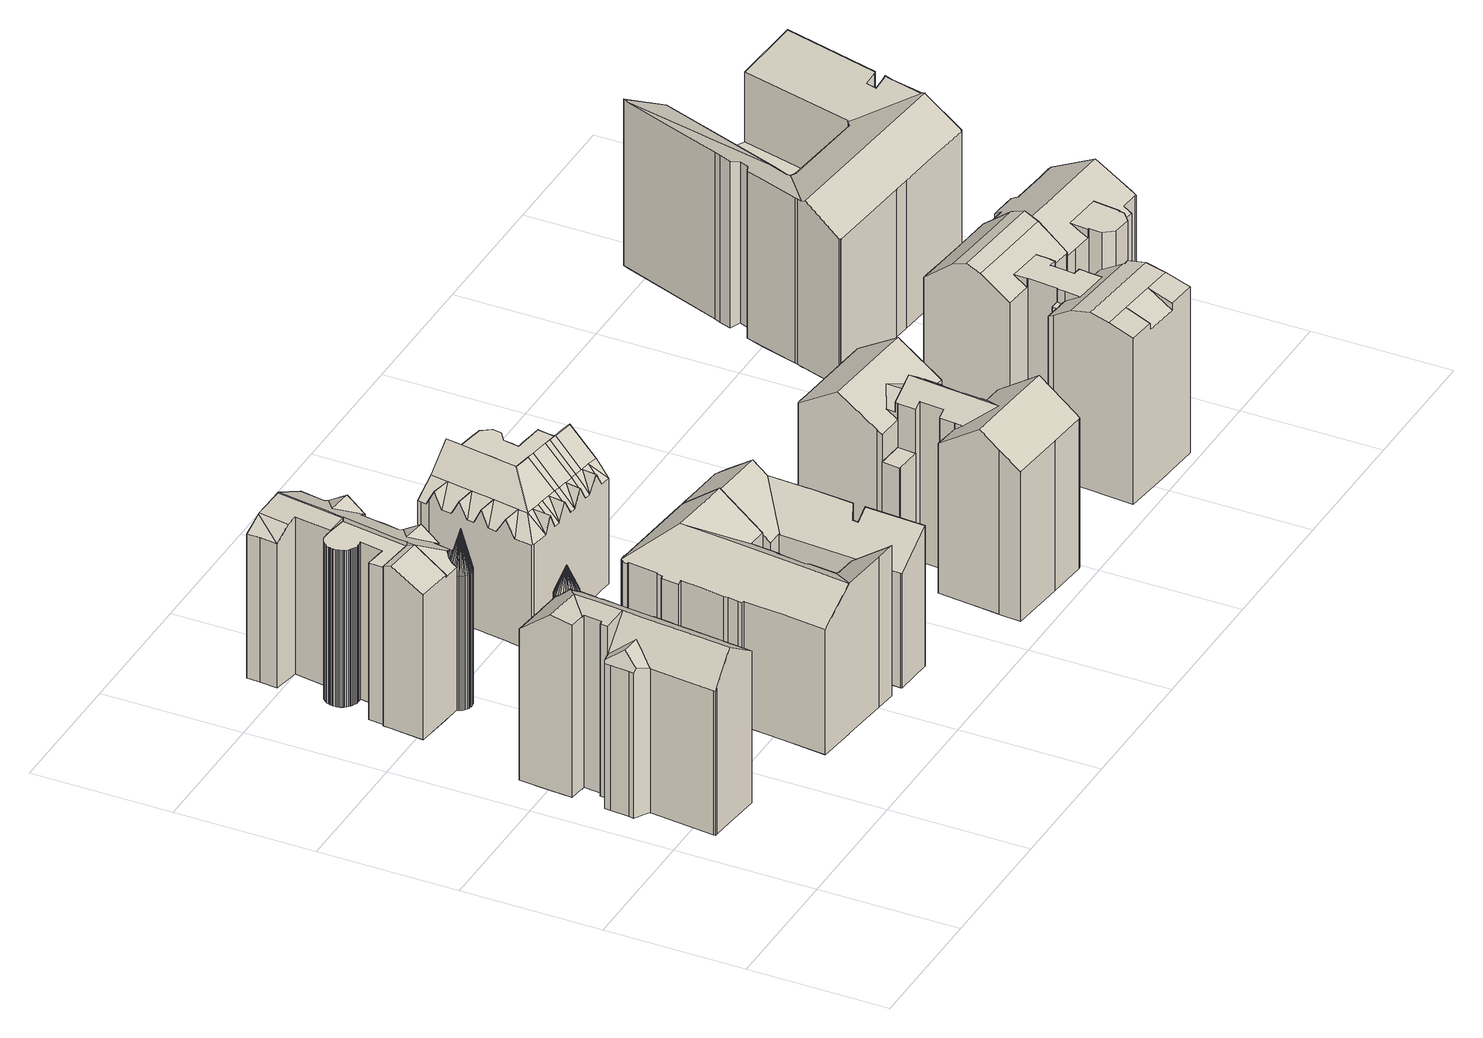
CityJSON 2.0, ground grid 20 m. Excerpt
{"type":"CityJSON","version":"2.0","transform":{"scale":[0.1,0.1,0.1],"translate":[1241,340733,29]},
"CityObjects":{
"building1":{"type":"Building","children":["building1-1","building1-2"]},
"building1-1":{"type":"BuildingPart","attributes":{"measuredHeight":26.76,"roofType":"KEGELDACH","HoeheDach":"59","NiedrigsteTraufeDesGebaeudes":"55","Blattnummer":"102081","HoeheGrund":"33"},"parents":["building1"],"geometry":[{"type":"Solid","lod":"2","boundaries":[[[[0,1,2,3,4,5,6,7,8,9,10,11,12,13,14,15,16,17,18,19,20,21,22,23,24,25,26,27,28,29,30,31,32,33,34,35,36,37,38,39,40,41,42,43,44,45,46,47]],[[48,49,1,0]],[[50,49,48]],[[49,51,2,1]],[[50,51,49]],[[51,52,3,2]],[[50,52,51]],[[52,53,4,3]],[[50,53,52]],[[53,54,5,4]],[[50,54,53]],[[54,55,6,5]],[[50,55,54]],[[55,56,7,6]],[[50,56,55]],[[56,57,8,7]],[[50,57,56]],[[57,58,9,8]],[[50,58,57]],[[58,59,10,9]],[[50,59,58]],[[59,60,11,10]],[[50,60,59]],[[60,61,12,11]],[[50,61,60]],[[61,62,13,12]],[[50,62,61]],[[62,63,14,13]],[[50,63,62]],[[63,64,15,14]],[[50,64,63]],[[64,65,16,15]],[[50,65,64]],[[65,66,17,16]],[[50,66,65]],[[66,67,18,17]],[[50,67,66]],[[67,68,19,18]],[[50,68,67]],[[68,69,20,19]],[[50,69,68]],[[69,70,21,20]],[[50,70,69]],[[70,71,22,21]],[[50,71,70]],[[71,72,23,22]],[[50,72,71]],[[72,73,24,23]],[[50,73,72]],[[73,74,25,24]],[[50,74,73]],[[74,75,26,25]],[[50,75,74]],[[75,76,27,26]],[[50,76,75]],[[76,77,28,27]],[[50,77,76]],[[77,78,29,28]],[[50,78,77]],[[78,79,30,29]],[[50,79,78]],[[79,80,31,30]],[[50,80,79]],[[80,81,32,31]],[[50,81,80]],[[81,82,33,32]],[[50,82,81]],[[82,83,34,33]],[[50,83,82]],[[83,84,35,34]],[[50,84,83]],[[84,85,36,35]],[[50,85,84]],[[85,86,37,36]],[[50,86,85]],[[86,87,38,37]],[[50,87,86]],[[87,88,39,38]],[[50,88,87]],[[88,89,40,39]],[[50,89,88]],[[89,90,41,40]],[[50,90,89]],[[90,91,42,41]],[[50,91,90]],[[91,92,43,42]],[[50,92,91]],[[92,93,44,43]],[[50,93,92]],[[93,94,45,44]],[[50,94,93]],[[94,95,46,45]],[[50,95,94]],[[95,96,47,46]],[[50,96,95]],[[96,48,0,47]],[[50,48,96]]]]}]},
"building1-2":{"type":"BuildingPart","attributes":{"measuredHeight":26.42,"roofType":"SATTELDACH","HoeheDach":"59","NiedrigsteTraufeDesGebaeudes":"54","Blattnummer":"102081","HoeheGrund":"33"},"parents":["building1"],"geometry":[{"type":"Solid","lod":"2","boundaries":[[[[97,98,99,100,101,102,103]],[[104,103,102,105]],[[105,102,101,106]],[[106,101,100,107]],[[108,109,110,111]],[[112,113,109,108]],[[114,115,116,117,118]],[[118,117,119,120]],[[121,116,115]],[[122,123,124,125]],[[126,127,128,129]],[[129,128,130,131]],[[132,133,134,135]],[[135,134,136,137]],[[137,136,138,139]],[[139,138,140,141]],[[141,140,142,143]],[[144,145,146,147]],[[14,148,149,13]],[[13,149,150,12]],[[12,150,151,11]],[[11,151,152,10]],[[10,152,153,9]],[[9,153,154,8]],[[7,155,156,6]],[[6,156,157,5]],[[5,157,158,4]],[[4,158,159,3]],[[3,159,160,2]],[[2,160,161,1]],[[1,161,162,0]],[[130,128,127,163,142,140,138,136,134,133,164,165,146,145,166,162,161,160,159,158,157,156,155,167,168,121,169,170,171]],[[172,173,132,135,137,139,141,143,174,126,129,131,175,112,108,111,176,177,178,179,104,105,106,107,180,114,118,120,181,182,183,184,185,186,187,188,122,125,189,14,13,12,11,10,9,8,7,6,5,4,3,2,1,0,190,144,147]],[[113,171,170,169,121,115,191,192,193,110,109]],[[194,167,155,154,153,152,151,150,149,148,195,124,123,196,197,198]],[[100,99,115,114,180,107]],[[179,178,177,199,200,97,103,104]],[[184,183,182,201,202,203,204,185]],[[110,193,192,199,177,176,111]],[[132,173,172,147,146,165,164,133]],[[155,7,8,154]],[[144,190,0,162,166,145]],[[126,174,143,142,163,127]],[[195,148,14,189,125,124]],[[119,205,201,182,181,120]],[[196,123,122,188,187,197]],[[175,131,130,171,113,112]],[[204,198,197,187,186,185]],[[121,168,167,202,201,205,119,117,116]],[[203,202,167,194,198,204]],[[98,206,191,115,99]],[[200,199,192,191,206,98,97]]]]}]},
"building2":{"type":"Building","children":["building2-1","building2-2","building2-3","building2-4"]},
"building2-1":{"type":"BuildingPart","attributes":{"measuredHeight":26.18,"roofType":"KEGELDACH","HoeheDach":"58","NiedrigsteTraufeDesGebaeudes":"52","Blattnummer":"102081","HoeheGrund":"32"},"parents":["building2"],"geometry":[{"type":"Solid","lod":"2","boundaries":[[[[207,208,209,210,211,212,213,214,215,216,217,218,219,220,221,222,223,224,225,226,227,228,229,230,231,232,233,234,235,236,237,238,239,240,241,242,243,244,245,246,247,248,249]],[[250,251,208,207]],[[252,251,250]],[[251,253,209,208]],[[252,253,251]],[[253,254,210,209]],[[252,254,253]],[[254,255,211,210]],[[252,255,254]],[[255,256,212,211]],[[252,256,255]],[[256,257,213,212]],[[252,257,256]],[[257,258,214,213]],[[252,258,257]],[[258,259,215,214]],[[252,259,258]],[[259,260,216,215]],[[252,260,259]],[[260,261,217,216]],[[252,261,260]],[[261,262,218,217]],[[252,262,261]],[[262,263,219,218]],[[252,263,262]],[[263,264,220,219]],[[252,264,263]],[[264,265,221,220]],[[252,265,264]],[[265,266,222,221]],[[252,266,265]],[[266,267,223,222]],[[252,267,266]],[[267,268,224,223]],[[252,268,267]],[[268,269,225,224]],[[252,269,268]],[[269,270,226,225]],[[252,270,269]],[[270,271,227,226]],[[252,271,270]],[[271,272,228,227]],[[252,272,271]],[[272,273,229,228]],[[252,273,272]],[[273,274,230,229]],[[252,274,273]],[[274,275,231,230]],[[252,275,274]],[[275,276,232,231]],[[252,276,275]],[[276,277,233,232]],[[252,277,276]],[[277,278,234,233]],[[252,278,277]],[[278,279,235,234]],[[252,279,278]],[[279,280,236,235]],[[252,280,279]],[[280,281,237,236]],[[252,281,280]],[[281,282,238,237]],[[252,282,281]],[[282,283,239,238]],[[252,283,282]],[[283,284,240,239]],[[252,284,283]],[[284,285,241,240]],[[252,285,284]],[[285,286,242,241]],[[252,286,285]],[[286,287,243,242]],[[252,287,286]],[[287,288,244,243]],[[252,288,287]],[[288,289,245,244]],[[252,289,288]],[[289,290,246,245]],[[252,290,289]],[[290,291,247,246]],[[252,291,290]],[[291,292,248,247]],[[252,292,291]],[[292,293,249,248]],[[252,293,292]],[[293,250,207,249]],[[252,250,293]]]]}]},
"building2-2":{"type":"BuildingPart","attributes":{"measuredHeight":24.46,"roofType":"SATTELDACH","HoeheDach":"57","NiedrigsteTraufeDesGebaeudes":"54","Blattnummer":"102081","HoeheGrund":"32"},"parents":["building2"],"geometry":[{"type":"Solid","lod":"2","boundaries":[[[[294,295,296,297]],[[295,298,299,296]],[[300,301,302,303,304,305,306,307,308,295,309]],[[310,311,312]],[[313,314,310,312]],[[315,316,317,318]],[[319,315,318]],[[295,294,309]],[[320,307,306,321]],[[321,306,305,322]],[[322,305,304,323]],[[323,304,303,324]],[[324,303,302,325]],[[325,302,301,326]],[[326,301,300,327]],[[295,328,298]],[[329,330,331,332]],[[332,331,333,334]],[[334,333,335,336]],[[336,335,337,338]],[[338,337,339,340]],[[341,342,343,344]],[[345,319,346,347]],[[348,349,350,351]],[[352,345,347,353,341,344,354,355,356,357,358,359,360,361,329,332,334,336,338,340,362,320,321,322,323,324,325,326,327,363,364,365,366,367,368,369,370,371,372,373,374,348,351,375,376,377,378]],[[379,380,381,382,349,348,374,373,372,371]],[[308,339,337,335,333,331,330,383,384,313,312,311,385,386,343,342,387,346,319,318,317,388,389,350,349,382,381,380,379,390,391,392,328,295]],[[392,391,390,379,371,370,369,368]],[[319,345,352,378,316,315]],[[314,358,357,356,311,310]],[[317,316,378,377,376,388]],[[376,375,351,350,389,388]],[[341,353,347,346,387,342]],[[311,356,355,385]],[[355,354,344,343,386,385]],[[329,361,360,384,383,330]],[[359,358,314,313,384,360]],[[320,362,340,339,308,307]],[[298,328,392,368,367,366,299]],[[363,327,300,309,294,297,364]],[[297,296,299,366,365,364]]]]}]},
"building2-3":{"type":"BuildingPart","attributes":{"measuredHeight":23.59,"roofType":"FLACHDACH","HoeheDach":"56","NiedrigsteTraufeDesGebaeudes":"56","Blattnummer":"102081","HoeheGrund":"33"},"parents":["building2"],"geometry":[{"type":"Solid","lod":"2","boundaries":[[[[393,394,395,396,397,398,399,400,401,402,403,404,405,406,407,408,409,410,411,412,413,414,415,416,417,418,419,420,421,422,423,424,425,426,427,428,429,430,431,432,433,434,435,436,437]],[[438,439,440,441,442,443,444,445,446,447,448,449,450,451,452,453,454,455,456,457,458,459,460,461,462,463,464,465,466,467,468,469,470,471,472,473,474,475,476,477,478,479,480,481,482]],[[482,481,394,393]],[[481,480,395,394]],[[480,479,396,395]],[[479,478,397,396]],[[478,477,398,397]],[[477,476,399,398]],[[476,475,400,399]],[[475,474,401,400]],[[474,473,402,401]],[[473,472,403,402]],[[472,471,404,403]],[[471,470,405,404]],[[470,469,406,405]],[[469,468,407,406]],[[468,467,408,407]],[[467,466,409,408]],[[466,465,410,409]],[[465,464,411,410]],[[464,463,412,411]],[[463,462,413,412]],[[462,461,414,413]],[[461,460,415,414]],[[460,459,416,415]],[[459,458,417,416]],[[458,457,418,417]],[[457,456,419,418]],[[456,455,420,419]],[[455,454,421,420]],[[454,453,422,421]],[[453,452,423,422]],[[452,451,424,423]],[[451,450,425,424]],[[450,449,426,425]],[[449,448,427,426]],[[448,447,428,427]],[[447,446,429,428]],[[446,445,430,429]],[[445,444,431,430]],[[444,443,432,431]],[[443,442,433,432]],[[442,441,434,433]],[[441,440,435,434]],[[440,439,436,435]],[[439,438,437,436]],[[438,482,393,437]]]]}]},
"building2-4":{"type":"BuildingPart","attributes":{"measuredHeight":24.13,"roofType":"PULTDACH","HoeheDach":"57","NiedrigsteTraufeDesGebaeudes":"54","Blattnummer":"102081","HoeheGrund":"33"},"parents":["building2"],"geometry":[{"type":"Solid","lod":"2","boundaries":[[[[483,484,485,486]],[[485,487,488,486]],[[489,490,491,492,484,483]],[[493,488,487,494]],[[495,492,491,394]],[[394,491,490,393]],[[393,490,489,496]],[[394,393,496,497,498,493,494,499,500,495]],[[485,484,492,495,500,499,494,487]],[[497,496,489,483,486,498]],[[486,488,493,498]]]]}]},
"building3":{"type":"Building","attributes":{"measuredHeight":22.63,"roofType":"SATTELDACH","HoeheDach":"54","NiedrigsteTraufeDesGebaeudes":"50","Blattnummer":"102081","HoeheGrund":"32"},"geometry":[{"type":"Solid","lod":"2","boundaries":[[[[501,502,503,504]],[[504,503,505,506]],[[506,505,507,508]],[[508,507,509,510]],[[511,512,513,514]],[[514,513,515,516]],[[516,515,517,518]],[[518,517,519,520]],[[520,519,521,522]],[[522,521,523,524]],[[524,523,525,526]],[[526,525,527,528]],[[528,527,529,530]],[[530,529,531,532]],[[533,534,512,511]],[[532,531,535,536]],[[536,535,537,538]],[[538,537,539,540]],[[540,539,541,542]],[[542,541,543,544]],[[545,546,547,548]],[[548,547,549,550]],[[550,549,551,552]],[[553,554,555,556]],[[556,555,557,558]],[[558,557,559,560]],[[561,562,563,564]],[[565,566,567,568,569,545,548,550,552,570,553,556,558,560,571,572,573,574,575,576,501,504,506,508,510,577,533,511,514,516,518,520,522,524,526,528,530,532,536,538,540,542,544,578,561,564]],[[579,580,581,582,531,529,527,525,523,521,519,517,515,513,512,534,583,509,507,505,503,502,584,585]],[[586,587,551,549,547,546,588,589,582,581,580,579]],[[574,573,572,590,586,579,585,575]],[[545,569,568,591,589,588,546]],[[592,566,565,564,563,593]],[[553,570,552,551,587,554]],[[567,566,592,594,591,568]],[[571,560,559,595,590,572]],[[596,562,561,578,544,543]],[[509,583,534,533,577,510]],[[585,584,502,501,576,575]],[[589,591,594,592,593,597,582]],[[590,595,559,557,555,554,587,586]],[[582,597,593,563,562,596,543,541,539,537,535,531]]]]}]},
"building4":{"type":"Building","attributes":{"measuredHeight":22.72,"roofType":"SATTELDACH","HoeheDach":"54","NiedrigsteTraufeDesGebaeudes":"49","Blattnummer":"102081","HoeheGrund":"31"},"geometry":[{"type":"Solid","lod":"2","boundaries":[[[[598,599,600,601,602,603,563,604]],[[605,606,607,608]],[[609,563,603,610]],[[610,603,602,611]],[[611,602,601,612]],[[612,601,600,613]],[[614,615,616,617]],[[618,619,620,621]],[[621,620,622,623]],[[623,622,624,625]],[[625,624,626,627]],[[627,626,628,629]],[[629,628,615,614]],[[630,631,619,618,632,633,634,613,600,599]],[[613,634,633,632,618,621,623,625,627,629,614,617,635,636,605,608,637,609,610,611,612]],[[616,638,639,636,635,617]],[[636,639,606,605]],[[607,604,563,609,637,608]],[[628,626,624,622,620,619,631,630,638,616,615]],[[639,638,630,599,598,604,607,606]]]]}]},
"building5":{"type":"Building","attributes":{"measuredHeight":21.8,"roofType":"FLACHDACH","HoeheDach":"53","NiedrigsteTraufeDesGebaeudes":"47","Blattnummer":"102081","HoeheGrund":"32"},"geometry":[{"type":"Solid","lod":"2","boundaries":[[[[640,641,642,643]],[[644,645,646]],[[644,647,645]],[[648,649,650]],[[648,651,649]],[[652,653,654]],[[652,655,653]],[[656,657,658]],[[656,659,660,657]],[[661,642,641]],[[662,661,641]],[[663,661,662]],[[663,664,665,661]],[[666,667,668,669,665,664,663]],[[670,671,668,667,666]],[[672,671,670]],[[673,671,672]],[[673,674,675,671]],[[676,677,678,679,675,674,673]],[[679,678,680,681,675]],[[682,678,677,676]],[[683,682,676]],[[682,684,685,680,678]],[[686,682,683]],[[686,687,688,684,682]],[[689,690,691,692,684,688,687]],[[692,691,693,685,684]],[[694,695,691,690,689]],[[696,694,689]],[[695,697,693,691]],[[698,694,696]],[[698,699,694]],[[700,699,698]],[[700,701,699]],[[702,703,704,705]],[[706,707,708,709]],[[710,711,712,713]],[[714,715,716,717]],[[644,718,719,720,648,650,721,647]],[[722,723,724,725,726,727,728,729,730,731,656,732,733,652,734,735,736,648,720,719,718,644,642]],[[737,646,645,647,721,650,649,651,654,653,655,738,658,657,660,739,740,741,742,743,744,745,746,747,748,749,750,751,752,753]],[[730,729,754,755,756,757,707,706,758,759,760,761,762,705,704]],[[763,764,765,715,714,766,767,768,769,770]],[[701,700,771,772,773,774,775,717,716,776,777,778,779]],[[780,781,782,783,784,785,786,787,788,789,790,791,792,793,771,700,698,696,689,687,686,683,676,673,672,670,666,663,662,641,640,794]],[[681,680,685,693,697,795,779,778,796,797,798,799,800,801,802,722]],[[802,803,804,805,806,807,808,754,729,728,727,726,725,724,723,722]],[[801,800,799,798,797,796,778,777,776,716,715,765,764,763,770,809,810,811,812,813,712,711,814,708,707,757,756,755,754,808,807,806,805,804,803,802]],[[717,775,774,773,772,771,793,792,791,790,789,788,787,786,785,784,783,782,781,780,794,815,753,752,751,750,749,748,747,746,745,744,743,742,741,740,739,816,702,705,762,761,760,759,758,706,709,817,710,713,818,819,820,821,822,769,768,767,766,714]],[[648,736,735,734,652,654,651]],[[652,733,732,656,658,738,655]],[[660,659,703,702,816,739]],[[769,822,821,810,809,770]],[[819,818,713,712,813,812]],[[814,711,710,817,709,708]],[[821,820,819,812,811,810]],[[815,794,640,643,737,753]],[[694,699,701,779,795,697,695]],[[661,665,669,668,671,675,681,722,642]],[[656,731,730,704,703,659]],[[643,642,644,646,737]]]]}]},
"building6":{"type":"Building","children":["building6-1","building6-2"]},
"building6-1":{"type":"BuildingPart","attributes":{"measuredHeight":15.92,"roofType":"FLACHDACH","HoeheDach":"48","NiedrigsteTraufeDesGebaeudes":"48","Blattnummer":"102081","HoeheGrund":"32"},"parents":["building6"],"geometry":[{"type":"Solid","lod":"2","boundaries":[[[[823,824,825,826,827]],[[828,829,830,831,832]],[[832,831,824,823]],[[831,830,825,824]],[[830,829,826,825]],[[829,828,827,826]],[[828,832,823,827]]]]}]},
"building6-2":{"type":"BuildingPart","attributes":{"measuredHeight":26.81,"roofType":"SATTELDACH","HoeheDach":"58","NiedrigsteTraufeDesGebaeudes":"52","Blattnummer":"102081","HoeheGrund":"31"},"parents":["building6"],"geometry":[{"type":"Solid","lod":"2","boundaries":[[[[833,834,835,836,837,838,839,840,841]],[[838,837,842,843,844,845,846,847,848,849,850,839]],[[851,852,853,854,855,856,857,858,859,860,861,862,863,864]],[[861,860,859,865,866,867,868,862]],[[846,869,870,871,872,873,874,875,876,847]],[[877,854,853,878]],[[845,844,879,880,881,882,883,884,885,886,887,888,869,846]],[[889,890,855,854,877]],[[891,841,840,892]],[[893,836,835,894]],[[894,835,834,895]],[[895,834,833,896]],[[896,833,841,891]],[[897,850,849,898]],[[899,864,863,900]],[[901,868,867,902]],[[902,867,866,903]],[[903,866,865,904]],[[847,876,848]],[[905,876,875,906]],[[906,875,874,907]],[[907,874,873,908]],[[908,873,872,909]],[[909,872,871,910]],[[911,885,884,912]],[[912,884,883,913]],[[913,883,882,914]],[[914,882,881,915]],[[915,881,880,916]],[[843,879,844]],[[917,918,919,911,912,913,914,915,916,920,921,922,893,894,895,896,891,892,923,897,898,905,906,907,908,909,910,899,900,924,901,902,903,904]],[[869,888,887,890,889,877,878,870]],[[857,856,855,890,887,886]],[[871,870,878,853,852,851]],[[910,871,851,864,899]],[[919,918,858,857,886,885,911]],[[858,918,917,904,865,859]],[[863,862,868,901,924,900]],[[879,843,842,921,920,916,880]],[[848,876,905,898,849]],[[836,893,922,921,842,837]],[[840,839,850,897,923,892]]]]}]},
"building7":{"type":"Building","attributes":{"measuredHeight":27.77,"roofType":"SATTELDACH","HoeheDach":"58","NiedrigsteTraufeDesGebaeudes":"54","Blattnummer":"102081","HoeheGrund":"30"},"geometry":[{"type":"Solid","lod":"2","boundaries":[[[[925,926,927,928,929,930,931,932,933]],[[934,935,936,937,938,939]],[[937,940,941,942,943,938]],[[944,945,946,947,948]],[[949,950,946,951]],[[952,953,954,955]],[[947,956,948]],[[957,928,927,958]],[[958,927,926,959]],[[960,961,962,963]],[[963,962,964,965]],[[965,964,966,967]],[[955,968,969,952]],[[970,971,972,973]],[[973,972,974,975]],[[976,977,969]],[[978,979,980]],[[952,969,977,981,953]],[[982,983,984,985]],[[986,987,988]],[[989,990,991]],[[992,993,994,995]],[[995,994,996,997]],[[945,951,946]],[[998,999,1000,1001]],[[1002,1003,933,932,961,960,1004,1005,1006,1007]],[[1008,939,938,943,971,970,1009,1010,1011,1012]],[[1013,1014,1015,1016,949,951,945,944,948,956,1002,1007]],[[1017,1018,1019,998,1001,1020,992,995,997,1021,982,985,1022,1023,1024,957,958,959,1025,1026,1027,1016,1015,1014,1013,1007,1006,1005,1004,960,963,965,967,1028,1029,1030,1031,1032,1033,1034,1012,1011,1010,1009,970,973,975,1035,1036,1037]],[[931,930,929,1038,978,980,976,969,968,966,964,962,961,932]],[[986,988,989,991,1000,999,936,935,934,939,1008]],[[942,941,940,1039,1040,1041,974,972,971,943]],[[980,979,984,983,1042,996,994,993,990,989,988,987,1043,1044,1045,981,977,976]],[[1041,1040,1039,1037,1036,1035,975,974]],[[1020,1001,1000,991,990,993,992]],[[982,1021,997,996,1042,983]],[[1045,1044,1043,1033,1032,1031]],[[953,981,1045,1031,1030,1029,954]],[[978,1038,1023,1022,979]],[[1022,985,984,979]],[[1018,1017,1037,1039,940,937]],[[936,999,998,1019,1018,937]],[[1034,1033,1043,987,986,1008,1012]],[[966,968,955,954,1029,1028,967]],[[957,1024,1023,1038,929,928]],[[950,949,1016,1027,1026,1046]],[[1046,1026,1025,959,926,925]],[[956,947,1003,1002]],[[947,946,950,1046,925,933,1003]]]]}]},
"building8":{"type":"Building","children":["building8-1","building8-2"]},
"building8-1":{"type":"BuildingPart","attributes":{"measuredHeight":26.69,"roofType":"SATTELDACH","HoeheDach":"57","NiedrigsteTraufeDesGebaeudes":"53","Blattnummer":"102081","HoeheGrund":"30"},"parents":["building8"],"geometry":[{"type":"Solid","lod":"2","boundaries":[[[[1047,1048,1049,1050,1051,1052,1053,1054,1055,1056,1057,1058,1059,1060,1061]],[[1062,1063,1064,1065]],[[1066,1060,1059,1067]],[[1067,1059,1058,1068]],[[1068,1058,1057,1069]],[[1069,1057,1056,1070]],[[1070,1056,1055,1071]],[[1071,1055,1054,1072]],[[1072,1054,1053,1073]],[[1073,1053,1052,1074]],[[1074,1052,1051,1075]],[[1075,1051,1050,1076]],[[1077,1078,1079]],[[1080,1081,1082]],[[1083,1084,1085,1086]],[[1086,1085,1087,1088]],[[1088,1087,1089,1090]],[[1091,1092,1093,1094]],[[1094,1093,1095,1096]],[[1096,1095,1097,1098]],[[1098,1097,1099,1100]],[[1076,1101,1102,1091,1094,1096,1098,1100,1103,1104,1083,1086,1088,1090,1105,1106,1107,1062,1065,1108,1066,1067,1068,1069,1070,1071,1072,1073,1074,1075]],[[1063,1077,1079,1080,1082,1099,1097,1095,1093,1092,1109,1049,1048,1047,1061,1064]],[[1109,1092,1091,1102,1101,1076,1050,1049]],[[1089,1110,1111,1106,1105,1090]],[[1083,1104,1112,1084]],[[1103,1100,1099,1082,1081,1112,1104]],[[1107,1106,1111,1078,1077,1063,1062]],[[1064,1061,1060,1066,1108,1065]],[[1111,1110,1089,1087,1085,1084,1112,1081,1080,1079,1078]]]]}]},
"building8-2":{"type":"BuildingPart","attributes":{"measuredHeight":4.94,"roofType":"FLACHDACH","HoeheDach":"37","NiedrigsteTraufeDesGebaeudes":"37","Blattnummer":"102081","HoeheGrund":"32"},"parents":["building8"],"geometry":[{"type":"Solid","lod":"2","boundaries":[[[[1113,1114,1115,1116]],[[1117,1118,1119,1120]],[[1120,1119,1114,1113]],[[1119,1118,1115,1114]],[[1118,1117,1116,1115]],[[1117,1120,1113,1116]]]]}]},
"building9":{"type":"Building","children":["building9-1","building9-2"]},
"building9-1":{"type":"BuildingPart","attributes":{"measuredHeight":10.85,"roofType":"FLACHDACH","HoeheDach":"40","NiedrigsteTraufeDesGebaeudes":"40","Blattnummer":"102081","HoeheGrund":"30"},"parents":["building9"],"geometry":[{"type":"Solid","lod":"2","boundaries":[[[[1121,1122,1123,1124,1125,1126]],[[1127,1128,1129,1130,1131,1132]],[[1132,1131,1122,1121]],[[1131,1130,1123,1122]],[[1130,1129,1124,1123]],[[1129,1128,1125,1124]],[[1128,1127,1126,1125]],[[1127,1132,1121,1126]]]]}]},
"building9-2":{"type":"BuildingPart","attributes":{"measuredHeight":25.24,"roofType":"SATTELDACH","HoeheDach":"55","NiedrigsteTraufeDesGebaeudes":"51","Blattnummer":"102081","HoeheGrund":"29"},"parents":["building9"],"geometry":[{"type":"Solid","lod":"2","boundaries":[[[[1133,1134,1135,1136]],[[1137,1138,1139,1140]],[[1141,1142,1143,1144]],[[1144,1143,1138,1137]],[[1145,1146,1147,1148]],[[1149,1150,1151,1152]],[[1152,1151,1153,1154]],[[1154,1153,1155,1156]],[[1156,1155,1157,1158]],[[1158,1157,1159,1160]],[[1161,1162,1163,1164]],[[1165,1166,1167,1168]],[[1169,1134,1133,1170]],[[1171,1172,1173,1174]],[[1174,1173,1175,1176]],[[1176,1175,1177,1178]],[[1179,1180,1181,1182]],[[1182,1181,1183,1184]],[[1184,1183,1185,1186]],[[1187,1188,1189,1190]],[[1190,1189,1191,1192]],[[1192,1191,1193,1194]],[[1194,1193,1195,1196]],[[1196,1195,1197,1198]],[[1167,1199,1188,1187,1200,1168]],[[1194,1196,1198,1201,1179,1182,1184,1186,1202,1203,1171,1174,1176,1178,1204,1161,1164,1205,1141,1144,1137,1140,1206,1207,1145,1148,1208,1209,1149,1152,1154,1156,1158,1160,1210,1169,1170,1211,1212,1213,1214,1215,1165,1168,1200,1187,1190,1192]],[[1143,1142,1216,1163,1162,1217,1177,1175,1173,1172,1218,1219,1220,1221,1139,1138]],[[1220,1219,1218,1222,1199,1167,1166,1223,1224,1225,1221]],[[1139,1221,1225,1146,1145,1207,1206,1140]],[[1226,1224,1223,1166,1165,1215,1214,1213,1212,1227]],[[1147,1228,1229,1150,1149,1209,1208,1148]],[[1172,1171,1203,1202,1186,1185,1222,1218]],[[1179,1201,1198,1197,1230,1180]],[[1204,1178,1177,1217,1162,1161]],[[1212,1211,1170,1133,1136,1227]],[[1159,1135,1134,1169,1210,1160]],[[1205,1164,1163,1216,1142,1141]],[[1222,1185,1183,1181,1180,1230,1197,1195,1193,1191,1189,1188,1199]],[[1224,1226,1227,1136,1135,1159,1157,1155,1153,1151,1150,1229,1228,1147,1146,1225]]]]}]}
},
"vertices":[
[123,390,36],[122,389,36],[119,389,36],[116,389,36],[113,390,36],[110,392,36],[107,393,36],[105,396,36],[103,398,36],[102,401,36],[101,404,36],[100,408,36],[101,411,36],[102,414,36],[102,415,36],[103,417,36],[105,418,36],[106,419,36],[108,420,36],[109,421,36],[111,421,36],[113,422,36],[114,422,36],[116,422,36],[118,422,36],[120,422,36],[122,421,36],[123,420,36],[125,419,36],[126,418,36],[128,417,36],[129,416,36],[130,414,36],[131,413,36],[132,411,36],[132,409,36],[132,408,36],[133,406,36],[133,404,36],[132,402,36],[132,400,36],[131,399,36],[131,397,36],[130,395,36],[129,394,36],[127,393,36],[126,392,36],[124,391,36],[123,390,264],[122,389,264],[118,407,303],[119,389,264],[116,389,264],[113,390,264],[110,392,264],[107,393,264],[105,396,264],[103,398,264],[102,401,264],[101,404,264],[100,408,264],[101,411,264],[102,414,264],[102,415,264],[103,417,264],[105,418,264],[106,419,264],[108,420,264],[109,421,264],[111,421,264],[113,422,264],[114,422,264],[116,422,264],[118,422,264],[120,422,264],[122,421,264],[123,420,264],[125,419,264],[126,418,264],[128,417,264],[129,416,264],[130,414,264],[131,413,264],[132,411,264],[132,409,264],[132,408,264],[133,406,264],[133,404,264],[132,402,264],[132,400,264],[131,399,264],[131,397,264],[130,395,264],[129,394,264],[127,393,264],[126,392,264],[124,391,264],
[5,254,260],[14,274,277],[8,300,258],[6,299,254],[5,290,254],[3,263,254],[2,256,254],[2,256,36],[3,263,36],[5,290,36],[6,299,36],[12,147,36],[12,147,253],[12,150,253],[12,150,36],[15,147,36],[15,147,257],[28,305,36],[28,305,253],[28,305,295],[29,316,295],[29,316,36],[34,317,295],[34,317,36],[61,301,300],[70,417,36],[70,417,263],[70,419,262],[70,419,36],[105,182,36],[105,182,263],[102,181,265],[102,181,36],[98,139,265],[98,139,36],[115,285,36],[115,285,263],[117,285,262],[117,285,36],[116,279,262],[116,279,36],[115,262,262],[115,262,36],[114,256,262],[114,256,36],[112,256,263],[112,256,36],[120,360,36],[120,360,265],[123,359,263],[123,359,36],[102,415,262],[102,414,263],[101,411,266],[100,408,268],[101,404,271],[102,401,274],[103,398,276],[105,396,278],[107,393,276],[110,392,274],[113,390,272],[116,389,270],[119,389,268],[122,389,266],[123,390,265],[110,232,263],[116,295,263],[120,333,263],[121,367,265],[68,372,300],[65,339,300],[58,270,300],[55,238,300],[46,144,300],[120,333,36],[116,295,36],[110,232,36],[46,144,36],[22,242,36],[22,243,36],[22,244,36],[5,254,36],[8,300,36],[37,342,36],[37,343,36],[32,343,36],[31,344,36],[10,346,36],[12,378,36],[16,423,36],[39,421,36],[73,418,36],[121,367,36],[41,272,277],[22,243,253],[22,242,253],[35,376,300],[73,418,262],[39,421,263],[16,423,263],[12,378,300],[22,243,254],[22,244,254],[37,343,295],[32,343,295],[31,344,295],[10,346,295],[37,342,295],[24,273,277],
[152,583,33],[153,582,33],[155,580,33],[156,579,33],[158,577,33],[158,575,33],[159,573,33],[160,571,33],[160,569,33],[160,567,33],[159,565,33],[159,563,33],[158,561,33],[157,559,33],[155,557,33],[154,556,33],[152,554,33],[150,553,33],[148,552,33],[146,552,33],[144,551,33],[141,551,33],[139,552,33],[137,552,33],[135,553,33],[133,555,33],[131,556,33],[129,558,33],[128,560,33],[127,562,33],[126,564,33],[126,566,33],[126,569,33],[127,573,33],[129,575,33],[130,578,33],[133,580,33],[135,582,33],[138,583,33],[141,584,33],[144,584,33],[147,584,33],[151,583,33],[152,583,235],[153,582,235],[144,567,295],[155,580,235],[156,579,235],[158,577,235],[158,575,235],[159,573,235],[160,571,235],[160,569,235],[160,567,235],[159,565,235],[159,563,235],[158,561,235],[157,559,235],[155,557,235],[154,556,235],[152,554,235],[150,553,235],[148,552,235],[146,552,235],[144,551,235],[141,551,235],[139,552,235],[137,552,235],[135,553,235],[133,555,235],[131,556,235],[129,558,235],[128,560,235],[127,562,235],[126,564,235],[126,566,235],[126,569,235],[127,573,235],[129,575,235],[130,578,235],[133,580,235],[135,582,235],[138,583,235],[141,584,235],[144,584,235],[147,584,235],[151,583,235],
[100,566,252],[108,614,278],[52,619,278],[47,572,252],[109,625,274],[53,631,274],[126,564,248],[126,566,250],[126,569,252],[127,573,254],[129,575,255],[130,578,257],[133,580,259],[135,582,260],[137,583,261],[100,566,248],[170,635,266],[174,662,248],[136,639,266],[165,609,248],[166,609,248],[188,747,266],[192,773,249],[190,774,249],[153,751,266],[183,720,248],[135,582,34],[133,580,34],[130,578,34],[129,575,34],[127,573,34],[126,569,34],[126,566,34],[126,564,34],[109,625,278],[152,583,34],[152,583,253],[151,583,254],[151,583,34],[147,584,256],[147,584,34],[144,584,257],[144,584,34],[141,584,259],[141,584,34],[138,583,260],[138,583,34],[170,699,34],[170,699,253],[168,686,253],[168,686,34],[183,720,34],[173,721,253],[173,721,34],[140,820,34],[140,820,278],[188,812,253],[188,812,34],[188,747,34],[173,720,34],[164,664,34],[164,663,34],[174,662,34],[170,635,34],[166,609,34],[165,609,34],[156,610,34],[156,609,34],[137,583,34],[100,566,34],[47,572,34],[52,619,34],[53,631,34],[109,625,34],[110,625,34],[112,641,34],[117,669,34],[125,722,34],[125,725,34],[130,753,34],[134,781,34],[182,777,34],[182,775,34],[190,774,34],[192,773,34],[125,722,278],[125,725,278],[130,753,278],[134,781,278],[156,609,253],[156,610,253],[164,663,253],[164,664,253],[173,720,253],[182,775,253],[182,777,253],[117,669,278],[112,641,278],[110,625,278],
[98,726,36],[125,722,36],[110,625,36],[53,631,36],[55,652,36],[86,648,36],[92,682,36],[90,681,36],[87,681,36],[85,681,36],[83,681,36],[81,681,36],[79,682,36],[77,683,36],[75,684,36],[73,685,36],[72,686,36],[70,687,36],[68,689,36],[67,691,36],[66,692,36],[65,694,36],[64,696,36],[64,698,36],[63,700,36],[63,702,36],[63,705,36],[63,707,36],[63,709,36],[64,711,36],[65,713,36],[65,715,36],[67,717,36],[68,718,36],[69,720,36],[71,722,36],[72,723,36],[74,724,36],[76,725,36],[78,726,36],[80,727,36],[82,727,36],[84,727,36],[86,727,36],[88,727,36],[88,727,272],[86,727,272],[84,727,272],[82,727,272],[80,727,272],[78,726,272],[76,725,272],[74,724,272],[72,723,272],[71,722,272],[69,720,272],[68,718,272],[67,717,272],[65,715,272],[65,713,272],[64,711,272],[63,709,272],[63,707,272],[63,705,272],[63,702,272],[63,700,272],[64,698,272],[64,696,272],[65,694,272],[66,692,272],[67,691,272],[68,689,272],[70,687,272],[72,686,272],[73,685,272],[75,684,272],[77,683,272],[79,682,272],[81,681,272],[83,681,272],[85,681,272],[87,681,272],[90,681,272],[92,682,272],[86,648,272],[55,652,272],[53,631,272],[110,625,272],[125,722,272],[98,726,272],
[91,782,270],[98,826,270],[97,826,269],[68,786,253],[72,830,253],[71,812,253],[107,780,272],[98,726,273],[125,722,277],[140,820,277],[71,812,36],[72,830,36],[140,820,36],[107,780,36],[91,782,36],[68,786,36],[97,826,36],[98,826,36],
[260,230,27],[260,230,215],[258,231,214],[258,231,27],[259,237,214],[259,237,27],[261,252,214],[261,252,27],[261,258,214],[261,258,27],[264,322,27],[264,322,211],[267,348,211],[267,348,27],[270,348,213],[270,348,27],[271,356,213],[271,356,27],[272,356,214],[272,356,27],[277,399,214],[277,399,27],[275,399,213],[275,399,27],[276,407,213],[276,407,27],[277,407,214],[277,407,27],[278,409,214],[278,409,27],[279,410,214],[279,410,27],[269,322,27],[269,322,214],[280,410,214],[280,410,27],[281,410,214],[281,410,27],[282,411,213],[282,411,27],[290,411,213],[290,411,27],[290,410,213],[290,410,27],[389,243,27],[389,243,206],[381,243,212],[381,243,27],[376,200,211],[376,200,27],[385,199,206],[385,199,27],[381,156,27],[381,156,209],[410,153,209],[410,153,27],[404,97,251],[404,97,27],[404,94,253],[404,94,27],[426,397,27],[426,397,213],[427,397,213],[427,397,27],[424,344,27],[420,282,27],[394,284,27],[393,284,27],[393,283,27],[381,160,27],[374,97,27],[373,97,27],[304,104,27],[303,104,27],[248,110,27],[255,172,27],[266,295,27],[407,399,27],[303,104,254],[310,167,254],[324,289,254],[331,353,254],[266,295,214],[255,172,216],[248,110,216],[304,104,253],[381,160,206],[393,283,206],[393,284,206],[373,97,253],[393,284,207],[420,282,207],[424,344,254],[394,284,207],[374,97,253],[407,399,213],[401,346,254],
[444,341,252],[502,336,252],[504,371,227],[505,390,213],[450,395,213],[433,397,213],[424,343,252],[419,270,24],[419,270,196],[420,282,205],[420,282,24],[427,397,24],[433,397,24],[450,395,24],[505,390,24],[504,371,24],[429,92,24],[429,92,196],[429,94,196],[429,94,24],[497,254,24],[497,254,236],[492,191,236],[492,191,24],[474,183,223],[474,183,24],[473,175,223],[473,175,24],[491,174,236],[491,174,24],[486,88,236],[486,88,24],[500,315,236],[497,262,236],[497,262,24],[500,315,24],[502,336,24],[440,267,24],[440,269,24],[424,343,24],[440,267,196],[440,269,197],
[301,542,184],[327,539,184],[331,566,207],[299,543,185],[333,580,207],[305,584,207],[302,570,184],[307,598,184],[339,617,207],[311,621,207],[309,610,184],[312,632,184],[344,650,207],[316,654,207],[314,642,184],[318,666,184],[350,687,207],[322,692,207],[320,680,184],[324,704,184],[323,699,193],[342,564,207],[338,538,207],[349,537,184],[351,549,195],[353,562,207],[359,536,184],[361,548,195],[363,561,207],[358,562,207],[360,536,184],[377,559,207],[373,535,207],[386,533,184],[388,545,195],[390,557,207],[396,532,184],[398,544,195],[399,555,207],[395,556,207],[406,595,243],[396,597,243],[413,553,207],[409,531,207],[426,551,207],[432,591,243],[422,530,184],[423,530,184],[424,540,195],[432,529,184],[434,539,195],[435,550,207],[431,551,207],[442,590,243],[449,548,207],[447,548,207],[446,527,207],[454,588,243],[460,526,184],[463,546,207],[476,524,184],[479,543,207],[325,712,25],[325,712,184],[326,717,184],[326,717,25],[451,697,25],[451,697,216],[458,696,216],[458,696,25],[460,694,25],[460,694,216],[468,683,216],[468,683,25],[493,631,25],[493,631,216],[492,628,216],[492,628,25],[335,593,207],[336,599,207],[337,606,207],[308,603,184],[370,601,243],[373,623,243],[375,633,243],[377,643,243],[379,657,243],[381,670,243],[385,695,243],[387,707,243],[354,712,207],[352,700,207],[348,675,207],[346,662,207],[344,646,207],[342,637,207],[341,628,207],[298,544,184],[320,679,184],[323,699,25],[322,692,25],[320,680,25],[320,679,25],[318,666,25],[316,654,25],[314,642,25],[312,632,25],[311,621,25],[309,610,25],[308,603,25],[307,598,25],[305,584,25],[302,570,25],[298,544,25],[387,707,216],[413,703,216],[423,702,216],[449,698,216],[449,698,25],[423,702,25],[413,703,25],[387,707,25],[354,712,25],[449,636,216],[461,635,216],[477,633,216],[477,633,25],[461,635,25],[449,636,25],[448,636,25],[448,636,216],[476,524,25],[479,543,25],[485,583,25],[489,605,25],[490,615,25],[490,615,216],[489,605,216],[485,583,216],[485,583,243],[327,539,25],[338,538,25],[349,537,25],[359,536,25],[360,536,25],[373,535,25],[386,533,25],[396,532,25],[409,531,25],[422,530,25],[423,530,25],[432,529,25],[446,527,25],[460,526,25],[301,542,25],[469,586,243],[469,586,216],[454,588,216],[442,590,216],[432,591,216],[406,595,216],[396,597,216],[370,601,216],[373,623,216],[375,633,216],[377,643,216],[379,657,216],[381,670,216],[385,695,216],[450,646,216],[452,659,216],[453,660,216],[466,669,216],[468,682,216],[459,695,216],[299,543,25],[324,704,25],[459,695,25],[468,682,25],[466,669,25],[453,660,25],[452,659,25],[450,646,25],
[693,203,27],[657,206,27],[654,206,27],[657,232,27],[696,229,27],[696,229,186],[657,232,186],[654,206,186],[657,206,186],[693,203,186],
[719,21,243],[777,16,243],[779,16,243],[780,23,248],[785,76,286],[729,81,286],[643,89,286],[640,60,265],[637,29,243],[792,137,242],[752,140,242],[751,128,252],[738,117,260],[715,98,275],[686,134,252],[688,146,242],[651,150,243],[649,150,243],[696,229,227],[696,233,230],[697,246,238],[731,263,251],[762,240,238],[760,227,230],[760,223,228],[800,219,228],[806,283,269],[779,286,269],[726,291,269],[663,297,269],[658,239,232],[657,232,227],[812,342,232],[691,353,232],[675,355,232],[669,355,232],[728,230,275],[696,233,252],[696,229,252],[693,203,252],[703,202,259],[700,167,259],[690,168,252],[688,146,252],[728,230,251],[696,233,238],[752,140,252],[750,141,253],[752,163,253],[742,164,260],[746,198,260],[756,197,253],[758,223,253],[760,223,252],[760,227,252],[749,228,260],[749,228,243],[760,227,238],[637,29,18],[640,60,18],[780,23,18],[779,16,18],[777,16,18],[719,21,18],[649,150,18],[651,150,18],[657,232,18],[658,239,18],[669,355,18],[675,355,18],[691,353,18],[812,342,18],[688,146,18],[690,168,18],[700,167,18],[703,202,18],[693,203,18],[696,229,18],[758,223,18],[756,197,18],[746,198,18],[742,164,18],[752,163,18],[750,141,18],[806,283,18],[800,219,18],[760,223,18],[752,140,18],[792,137,18],[785,76,18],[643,89,18],[663,297,18],
[1080,72,280],[1081,98,275],[1078,98,275],[1073,98,275],[1073,100,274],[1043,103,274],[991,108,274],[950,112,274],[948,85,280],[1003,241,283],[1056,236,283],[1100,232,283],[1102,252,291],[964,265,291],[962,245,283],[1105,272,283],[1060,276,283],[1006,281,283],[966,285,283],[1022,14,253],[1034,13,253],[1038,48,274],[986,53,274],[982,18,253],[1078,9,263],[1079,44,274],[1034,13,263],[994,142,247],[995,154,247],[983,155,247],[982,144,247],[982,18,263],[1073,98,13],[1078,98,13],[1081,98,13],[953,139,13],[953,139,257],[953,146,253],[953,146,13],[956,146,253],[956,146,13],[982,143,253],[982,143,13],[982,144,253],[994,142,253],[970,328,13],[970,328,248],[979,327,248],[979,327,13],[996,325,248],[996,325,13],[992,120,267],[994,142,267],[1046,137,253],[1046,137,267],[1044,115,267],[995,154,267],[1036,150,13],[1036,150,267],[1047,149,267],[1047,149,13],[999,198,254],[999,198,267],[1000,217,267],[1053,212,267],[1052,192,267],[1052,192,253],[1051,192,13],[1051,192,267],[1050,184,267],[1050,184,13],[1039,185,267],[1039,185,13],[1093,188,13],[1093,188,253],[1091,188,253],[1091,188,13],[942,22,263],[945,57,274],[950,112,13],[948,85,13],[945,57,13],[942,22,13],[958,202,254],[966,285,13],[964,265,13],[962,245,13],[958,202,13],[982,18,13],[1022,14,13],[1034,13,13],[1078,9,13],[1105,272,13],[1102,252,13],[1100,232,13],[1052,192,13],[1039,184,13],[1046,137,13],[1076,134,13],[1073,100,13],[1080,72,13],[1080,70,13],[1079,44,13],[982,144,13],[983,155,13],[995,154,13],[996,154,13],[999,188,13],[1000,197,13],[999,198,13],[1010,324,13],[1064,318,13],[1111,314,13],[1076,134,253],[1111,314,248],[1064,318,248],[1010,324,248],[1039,184,267],[1000,197,267],[999,188,267],[996,154,267],[1080,70,280],
[1150,243,278],[1207,238,278],[1264,233,278],[1273,298,241],[1273,299,241],[1266,300,241],[1248,301,241],[1194,306,241],[1195,316,235],[1165,319,235],[1155,320,235],[1154,310,241],[1111,314,241],[1102,252,276],[1102,248,278],[1111,186,11],[1111,186,247],[1093,188,247],[1093,188,11],[1102,252,11],[1111,314,11],[1154,310,11],[1155,320,11],[1165,319,11],[1195,316,11],[1194,306,11],[1248,301,11],[1266,300,11],[1273,299,11],[1273,298,11],[1142,183,247],[1142,183,260],[1145,210,260],[1202,205,260],[1197,166,260],[1197,166,240],[1195,159,11],[1195,159,260],[1181,147,260],[1181,147,11],[1154,150,260],[1154,150,11],[1143,164,260],[1143,164,11],[1256,172,11],[1256,172,246],[1254,173,246],[1254,173,11],[1227,175,246],[1227,175,11],[1225,163,240],[1225,163,11],[1201,166,240],[1201,166,11],[1264,233,11],[1257,179,11],[1197,166,11],[1196,166,11],[1143,170,11],[1144,183,11],[1142,183,11],[1102,248,11],[1257,179,250],[1143,170,260],[1144,183,260],[1196,166,260],
[1225,163,29],[1222,136,29],[1199,139,29],[1201,166,29],[1201,166,79],[1199,139,79],[1222,136,79],[1225,163,79],
[1215,807,6],[1325,752,6],[1284,588,6],[1271,579,6],[1145,592,6],[1138,602,6],[1138,602,114],[1145,592,114],[1271,579,114],[1284,588,114],[1325,752,114],[1215,807,114],
[1215,807,219],[1155,837,255],[1151,827,255],[1146,623,222],[1028,473,5],[1028,473,228],[1028,474,228],[1028,474,5],[1029,472,5],[1029,472,227],[1029,473,228],[1029,473,5],[1051,544,5],[1051,544,254],[1052,547,254],[1052,547,5],[1076,626,5],[1076,626,256],[1098,636,247],[1098,636,5],[1103,649,247],[1103,649,5],[1087,655,256],[1087,655,5],[1093,672,256],[1093,672,5],[1097,681,256],[1097,681,5],[1183,457,5],[1183,457,227],[1161,459,227],[1161,459,5],[1145,592,5],[1145,592,222],[1271,579,222],[1271,579,5],[1155,837,5],[1215,807,5],[1330,503,5],[1330,503,257],[1316,445,228],[1316,445,5],[1315,445,228],[1315,445,5],[1314,444,227],[1314,444,5],[1330,571,5],[1330,571,245],[1344,567,253],[1344,567,5],[1347,567,255],[1347,567,5],[1343,554,255],[1343,554,5],[1284,588,5],[1284,588,219],[1325,752,219],[1325,752,5],[1386,722,255],[1386,722,5],[1350,582,255],[1350,582,5],[1348,582,253],[1348,582,5],[1334,586,245],[1334,586,5],[1282,587,218],[1282,587,5],[1333,582,5],[1332,508,5],[1331,503,5],[1247,451,5],[1098,465,5],[1047,531,5],[1048,536,5],[1068,601,5],[1070,607,5],[1151,827,5],[1146,623,5],[1138,602,5],[1139,601,5],[1141,598,5],[1143,594,5],[1098,465,227],[1247,451,227],[1331,503,257],[1262,510,257],[1118,524,257],[1047,531,257],[1332,508,255],[1143,594,221],[1141,598,219],[1048,536,254],[1139,601,221],[1138,602,222],[1068,601,256],[1070,607,256],[1333,582,245]
]}
